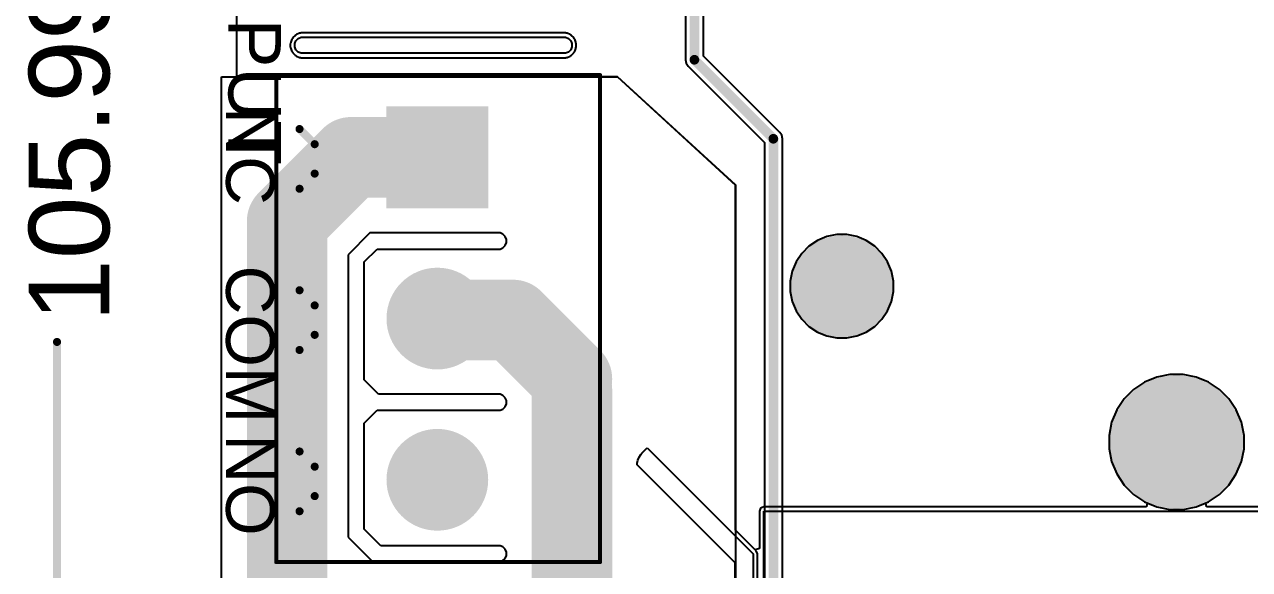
# Model space of a CAD drawing. Header units: millimetres. Extents: x -0.34 to 5.78, y -0.39 to 4.37.
# Drawn here: x -0.336 to 1.184, y 1.171 to 1.847 of the extents above; entities that cross this region are included whole.
import ezdxf

# ---------------------------------------------------------------- set-up
doc = ezdxf.new("R2010")
doc.units = ezdxf.units.MM
doc.header["$MEASUREMENT"] = 0
for name, color, linetype in [('BottomLayer', 5, 'Continuous'), ('BottomSolder', 6, 'Continuous'), ('Mechanical1', 6, 'Continuous'), ('MultiLayer', 9, 'Continuous'), ('PadHoleLayer', 156, 'Continuous'), ('TopLayer', 1, 'Continuous'), ('TopOverlay', 2, 'Continuous'), ('TopSolder', 216, 'Continuous')]:
    doc.layers.add(name, color=color, linetype=linetype)
doc.styles.add('Arial', font='', dxfattribs={"height": 0.2})
doc.styles.get('Arial').set_extended_font_data('Arial')

# ---------------------------------------------------------------- blocks, each defined once
blk = doc.blocks.new('DB128L_5_08_3P_BK_S_92')
at = {"layer": 'BottomLayer'}
blk.add_hatch(color=5, dxfattribs=at).paths.add_polyline_path([(-0.1409, 0.0591), (-0.1409, -0.0591), (-0.2591, -0.0591), (-0.2591, 0.0591)])
h = blk.add_hatch(color=5, dxfattribs=at)
edge = h.paths.add_edge_path()
edge.add_arc((0, 0), 0.0591, 0, 360)
h = blk.add_hatch(color=5, dxfattribs=at)
edge = h.paths.add_edge_path()
edge.add_arc((0.2, 0), 0.0591, 0, 360)
at = {"layer": 'BottomSolder'}
blk.add_hatch(color=6, dxfattribs=at).paths.add_polyline_path([(-0.1369, 0.0631), (-0.1369, -0.0631), (-0.2631, -0.0631), (-0.2631, 0.0631)])
h = blk.add_hatch(color=6, dxfattribs=at)
edge = h.paths.add_edge_path()
edge.add_arc((0, 0), 0.0631, 0, 360)
h = blk.add_hatch(color=6, dxfattribs=at)
edge = h.paths.add_edge_path()
edge.add_arc((0.2, 0), 0.0631, 0, 360)
at = {"layer": 'MultiLayer'}
blk.add_hatch(color=9, dxfattribs=at).paths.add_polyline_path([(-0.1409, 0.0591), (-0.1409, -0.0591), (-0.2591, -0.0591), (-0.2591, 0.0591)])
h = blk.add_hatch(color=9, dxfattribs=at)
edge = h.paths.add_edge_path()
edge.add_arc((0, 0), 0.0591, 0, 360)
h = blk.add_hatch(color=9, dxfattribs=at)
edge = h.paths.add_edge_path()
edge.add_arc((0.2, 0), 0.0591, 0, 360)
at = {"layer": 'PadHoleLayer'}
h = blk.add_hatch(color=156, dxfattribs=at)
edge = h.paths.add_edge_path()
edge.add_arc((-0.2, 0), 0.0315, 0, 360)
h = blk.add_hatch(color=156, dxfattribs=at)
edge = h.paths.add_edge_path()
edge.add_arc((0, 0), 0.0315, 0, 360)
h = blk.add_hatch(color=156, dxfattribs=at)
edge = h.paths.add_edge_path()
edge.add_arc((0.2, 0), 0.0315, 0, 360)
at = {"layer": 'TopLayer'}
blk.add_hatch(color=1, dxfattribs=at).paths.add_polyline_path([(-0.1409, 0.0591), (-0.1409, -0.0591), (-0.2591, -0.0591), (-0.2591, 0.0591)])
h = blk.add_hatch(color=1, dxfattribs=at)
edge = h.paths.add_edge_path()
edge.add_arc((0, 0), 0.0591, 0, 360)
h = blk.add_hatch(color=1, dxfattribs=at)
edge = h.paths.add_edge_path()
edge.add_arc((0.2, 0), 0.0591, 0, 360)
at = {"layer": 'TopSolder'}
blk.add_hatch(color=216, dxfattribs=at).paths.add_polyline_path([(-0.1369, 0.0631), (-0.1369, -0.0631), (-0.2631, -0.0631), (-0.2631, 0.0631)])
h = blk.add_hatch(color=216, dxfattribs=at)
edge = h.paths.add_edge_path()
edge.add_arc((0, 0), 0.0631, 0, 360)
h = blk.add_hatch(color=216, dxfattribs=at)
edge = h.paths.add_edge_path()
edge.add_arc((0.2, 0), 0.0631, 0, 360)
at = {"layer": 'TopOverlay'}
for points, const_width in [([(0.302, 0.202), (-0.302, 0.202)], 0.005), ([(-0.302, -0.2), (-0.302, 0.202)], 0.005), ([(0.302, -0.2), (0.302, 0.202)], 0.005), ([(-0.2351, -0.171), (-0.2163, -0.1522)], 0.01), ([(-0.1798, -0.1522), (-0.2163, -0.1522)], 0.01), ([(-0.161, -0.171), (-0.1798, -0.1522)], 0.01), ([(-0.0351, -0.171), (-0.0163, -0.1522)], 0.01), ([(0.0202, -0.1522), (-0.0163, -0.1522)], 0.01), ([(0.039, -0.171), (0.0202, -0.1522)], 0.01), ([(0.1649, -0.171), (0.1837, -0.1522)], 0.01), ([(0.2202, -0.1522), (0.1837, -0.1522)], 0.01), ([(0.239, -0.171), (0.2202, -0.1522)], 0.01), ([(0.302, -0.2), (-0.302, -0.2)], 0.005)]:
    blk.add_lwpolyline(points, dxfattribs=dict(at, const_width=const_width))
for points, const_width in [([(-0.3033, 0.202, 1), (-0.3008, 0.202, 1)], 0.0025), ([(-0.3033, 0.202, 1), (-0.3008, 0.202, 1)], 0.0025), ([(0.3008, 0.202, 1), (0.3033, 0.202, 1)], 0.0025), ([(0.3008, 0.202, 1), (0.3033, 0.202, 1)], 0.0025), ([(-0.2188, -0.1522, 1), (-0.2138, -0.1522, 1)], 0.005), ([(-0.2188, -0.1522, 1), (-0.2138, -0.1522, 1)], 0.005), ([(-0.1823, -0.1522, 1), (-0.1773, -0.1522, 1)], 0.005), ([(-0.1823, -0.1522, 1), (-0.1773, -0.1522, 1)], 0.005), ([(-0.0188, -0.1522, 1), (-0.0138, -0.1522, 1)], 0.005), ([(-0.0188, -0.1522, 1), (-0.0138, -0.1522, 1)], 0.005), ([(0.0177, -0.1522, 1), (0.0227, -0.1522, 1)], 0.005), ([(0.0177, -0.1522, 1), (0.0227, -0.1522, 1)], 0.005), ([(0.1812, -0.1522, 1), (0.1862, -0.1522, 1)], 0.005), ([(0.1812, -0.1522, 1), (0.1862, -0.1522, 1)], 0.005), ([(0.2177, -0.1522, 1), (0.2227, -0.1522, 1)], 0.005), ([(0.2177, -0.1522, 1), (0.2227, -0.1522, 1)], 0.005), ([(-0.2376, -0.171, 1), (-0.2326, -0.171, 1)], 0.005), ([(-0.1635, -0.171, 1), (-0.1585, -0.171, 1)], 0.005), ([(-0.0376, -0.171, 1), (-0.0326, -0.171, 1)], 0.005), ([(0.0365, -0.171, 1), (0.0415, -0.171, 1)], 0.005), ([(0.1624, -0.171, 1), (0.1674, -0.171, 1)], 0.005), ([(0.2365, -0.171, 1), (0.2415, -0.171, 1)], 0.005), ([(-0.3033, -0.2, 1), (-0.3008, -0.2, 1)], 0.0025), ([(-0.3033, -0.2, 1), (-0.3008, -0.2, 1)], 0.0025), ([(0.3008, -0.2, 1), (0.3033, -0.2, 1)], 0.0025), ([(0.3008, -0.2, 1), (0.3033, -0.2, 1)], 0.0025)]:
    blk.add_lwpolyline(points, format="xyb", close=True, dxfattribs=dict(at, const_width=const_width))

msp = doc.modelspace()

# ---------------------------------------------------------------- hatches: boundary and pattern name
at = {"layer": 'BottomLayer'}
h = msp.add_hatch(color=5, dxfattribs=at)
edge = h.paths.add_edge_path()
edge.add_arc((0.678, 1.522), 0.0591, 0, 360)
h = msp.add_hatch(color=5, dxfattribs=at)
edge = h.paths.add_edge_path()
edge.add_arc((1.0933, 1.3289), 0.0787, 0, 360)
at = {"layer": 'BottomSolder'}
h = msp.add_hatch(color=6, dxfattribs=at)
edge = h.paths.add_edge_path()
edge.add_arc((0.678, 1.522), 0.0631, 0, 360)
h = msp.add_hatch(color=6, dxfattribs=at)
edge = h.paths.add_edge_path()
edge.add_arc((1.0933, 1.3289), 0.0827, 0, 360)
at = {"layer": 'MultiLayer'}
h = msp.add_hatch(color=9, dxfattribs=at)
edge = h.paths.add_edge_path()
edge.add_arc((0.678, 1.522), 0.0591, 0, 360)
h = msp.add_hatch(color=9, dxfattribs=at)
edge = h.paths.add_edge_path()
edge.add_arc((1.0933, 1.3289), 0.0787, 0, 360)
at = {"layer": 'PadHoleLayer'}
h = msp.add_hatch(color=156, dxfattribs=at)
edge = h.paths.add_edge_path()
edge.add_arc((0.678, 1.522), 0.0591, 0, 360)
h = msp.add_hatch(color=156, dxfattribs=at)
edge = h.paths.add_edge_path()
edge.add_arc((1.0933, 1.3289), 0.0787, 0, 360)
at = {"layer": 'TopLayer'}
h = msp.add_hatch(color=1, dxfattribs=at)
edge = h.paths.add_edge_path()
edge.add_arc((0.678, 1.522), 0.0591, 0, 360)
h = msp.add_hatch(color=1, dxfattribs=at)
edge = h.paths.add_edge_path()
edge.add_arc((1.0933, 1.3289), 0.0787, 0, 360)
at = {"layer": 'TopSolder'}
h = msp.add_hatch(color=216, dxfattribs=at)
edge = h.paths.add_edge_path()
edge.add_arc((0.678, 1.522), 0.0631, 0, 360)
h = msp.add_hatch(color=216, dxfattribs=at)
edge = h.paths.add_edge_path()
edge.add_arc((1.0933, 1.3289), 0.0827, 0, 360)

# ---------------------------------------------------------------- linework, layer by layer
at = {"layer": 'BottomLayer'}
for p, q in [((-0.073, 1.782), (-0.073, 3.9591)), ((0.4838, 3.385), (0.4838, 1.803)), ((0.5062, 1.8076), (0.5062, 2.0136)), ((-0.0045, 1.8287), (-0.006, 1.825)), ((-0.006, 1.825), (-0.006, 1.824)), ((-0.0038, 1.8295), (-0.0045, 1.8287)), ((-0.0034, 1.8305), (-0.0038, 1.8295)), ((-0.0005, 1.8333), (-0.0034, 1.8305)), ((0.0005, 1.8337), (-0.0005, 1.8333)), ((0.0012, 1.8345), (0.0005, 1.8337)), ((0.0049, 1.836), (0.0012, 1.8345)), ((0.006, 1.836), (0.0049, 1.836)), ((0.007, 1.8364), (0.006, 1.836)), ((0.335, 1.8364), (0.007, 1.8364)), ((0.336, 1.836), (0.335, 1.8364)), ((0.3371, 1.836), (0.336, 1.836)), ((0.3407, 1.8345), (0.3371, 1.836)), ((0.3415, 1.8337), (0.3407, 1.8345)), ((0.3425, 1.8333), (0.3415, 1.8337)), ((0.3453, 1.8305), (0.3425, 1.8333)), ((0.3457, 1.8295), (0.3453, 1.8305)), ((0.3465, 1.8287), (0.3457, 1.8295)), ((0.348, 1.825), (0.3465, 1.8287)), ((0.348, 1.824), (0.348, 1.825)), ((-0.006, 1.824), (-0.0065, 1.823)), ((-0.0065, 1.823), (-0.0065, 1.819)), ((-0.0065, 1.819), (-0.006, 1.818)), ((-0.006, 1.818), (-0.006, 1.8169)), ((-0.006, 1.8169), (-0.0045, 1.8133)), ((-0.0045, 1.8133), (-0.0038, 1.8125)), ((-0.0038, 1.8125), (-0.0034, 1.8115)), ((-0.0034, 1.8115), (-0.0005, 1.8087)), ((0.3425, 1.8087), (0.3453, 1.8115)), ((0.3453, 1.8115), (0.3457, 1.8125)), ((0.3457, 1.8125), (0.3465, 1.8133)), ((0.3465, 1.8133), (0.348, 1.8169)), ((0.3484, 1.823), (0.348, 1.824)), ((0.348, 1.818), (0.3484, 1.819)), ((0.348, 1.8169), (0.348, 1.818)), ((0.3484, 1.819), (0.3484, 1.823)), ((-0.0005, 1.8087), (0.0005, 1.8083)), ((0.0005, 1.8083), (0.0012, 1.8075)), ((0.0012, 1.8075), (0.0049, 1.806)), ((0.0049, 1.806), (0.006, 1.806)), ((0.006, 1.806), (0.007, 1.8056)), ((0.007, 1.8056), (0.335, 1.8056)), ((0.335, 1.8056), (0.336, 1.806)), ((0.336, 1.806), (0.3371, 1.806)), ((0.3371, 1.806), (0.3407, 1.8075)), ((0.3407, 1.8075), (0.3415, 1.8083)), ((0.3415, 1.8083), (0.3425, 1.8087)), ((0.4838, 1.803), (0.4838, 1.803)), ((0.4838, 1.803), (0.4846, 1.7987)), ((0.4846, 1.7987), (0.4871, 1.7951)), ((0.4871, 1.7951), (0.5818, 1.7004)), ((0.6009, 1.7129), (0.5062, 1.8076)), ((-0.092, 0.342), (-0.092, 1.782)), ((-0.092, 1.782), (0.3994, 1.782)), ((0.3994, 1.782), (-0.073, 1.782)), ((0.3994, 1.782), (0.546, 1.6476)), ((0.546, 1.6476), (0.3994, 1.782)), ((0.6034, 1.7093), (0.6009, 1.7129)), ((0.6009, 1.7129), (0.6009, 1.7129)), ((0.6042, 1.705), (0.6034, 1.7093)), ((0.6042, 0.134), (0.6042, 1.705)), ((0.5818, 1.7004), (0.5818, 0.1386)), ((0.546, 1.6476), (0.546, 0.342)), ((0.546, 1.2197), (0.546, 1.6476)), ((0.6593, 1.5836), (0.6477, 1.5788)), ((0.6717, 1.5861), (0.6593, 1.5836)), ((0.6843, 1.5861), (0.6717, 1.5861)), ((0.6967, 1.5836), (0.6843, 1.5861)), ((0.7083, 1.5788), (0.6967, 1.5836)), ((0.6372, 1.5718), (0.6282, 1.5628)), ((0.6477, 1.5788), (0.6372, 1.5718)), ((0.7188, 1.5718), (0.7083, 1.5788)), ((0.7278, 1.5628), (0.7188, 1.5718)), ((0.6212, 1.5523), (0.6164, 1.5407)), ((0.6282, 1.5628), (0.6212, 1.5523)), ((0.7348, 1.5523), (0.7278, 1.5628)), ((0.7396, 1.5407), (0.7348, 1.5523)), ((0.6164, 1.5407), (0.6139, 1.5283)), ((0.7421, 1.5283), (0.7396, 1.5407)), ((0.6139, 1.5283), (0.6139, 1.5157)), ((0.7421, 1.5157), (0.7421, 1.5283)), ((0.6139, 1.5157), (0.6164, 1.5033)), ((0.7396, 1.5033), (0.7421, 1.5157)), ((0.6164, 1.5033), (0.6212, 1.4917)), ((0.6212, 1.4917), (0.6282, 1.4812)), ((0.7278, 1.4812), (0.7348, 1.4917)), ((0.7348, 1.4917), (0.7396, 1.5033)), ((0.6282, 1.4812), (0.6372, 1.4722)), ((0.7188, 1.4722), (0.7278, 1.4812)), ((0.6372, 1.4722), (0.6477, 1.4652)), ((0.6477, 1.4652), (0.6593, 1.4604)), ((0.6593, 1.4604), (0.6717, 1.4579)), ((0.6843, 1.4579), (0.6967, 1.4604)), ((0.6967, 1.4604), (0.7083, 1.4652)), ((0.7083, 1.4652), (0.7188, 1.4722)), ((0.6717, 1.4579), (0.6843, 1.4579)), ((1.0537, 1.4031), (1.0399, 1.3939)), ((1.0689, 1.4094), (1.0537, 1.4031)), ((1.0851, 1.4126), (1.0689, 1.4094)), ((1.1016, 1.4126), (1.0851, 1.4126)), ((1.1177, 1.4094), (1.1016, 1.4126)), ((1.133, 1.4031), (1.1177, 1.4094)), ((1.1467, 1.3939), (1.133, 1.4031)), ((1.0399, 1.3939), (1.0283, 1.3823)), ((1.1584, 1.3823), (1.1467, 1.3939)), ((1.0191, 1.3686), (1.0128, 1.3533)), ((1.0283, 1.3823), (1.0191, 1.3686)), ((1.1675, 1.3686), (1.1584, 1.3823)), ((1.1738, 1.3533), (1.1675, 1.3686)), ((1.0128, 1.3533), (1.0096, 1.3371)), ((1.1771, 1.3371), (1.1738, 1.3533)), ((1.0096, 1.3371), (1.0096, 1.3206)), ((1.1771, 1.3206), (1.1771, 1.3371)), ((1.0096, 1.3206), (1.0128, 1.3045)), ((1.1738, 1.3045), (1.1771, 1.3206)), ((1.0128, 1.3045), (1.0191, 1.2892)), ((1.1675, 1.2892), (1.1738, 1.3045)), ((1.0191, 1.2892), (1.0283, 1.2755)), ((1.1584, 1.2755), (1.1675, 1.2892)), ((1.0283, 1.2755), (1.0399, 1.2638)), ((1.0399, 1.2638), (1.0537, 1.2547)), ((1.133, 1.2547), (1.1467, 1.2638)), ((1.1467, 1.2638), (1.1584, 1.2755)), ((1.0537, 1.2547), (1.0689, 1.2484)), ((1.0689, 1.2484), (1.0851, 1.2452)), ((1.1016, 1.2452), (1.1177, 1.2484)), ((1.1177, 1.2484), (1.133, 1.2547)), ((1.0851, 1.2452), (1.1016, 1.2452)), ((0.5718, 1.1938), (0.546, 1.2197)), ((0.5734, 1.19), (0.5718, 1.1938)), ((0.5734, 0.909), (0.5734, 1.19)), ((0.5734, 1.19), (0.5734, 1.19))]:
    msp.add_line(p, q, dxfattribs=at)
for points, const_width in [([(0.495, 1.803), (0.495, 3.385)], 0.012), ([(0.495, 1.803), (0.593, 1.705)], 0.012), ([(0.593, 0.134), (0.593, 1.705)], 0.012), ([(0.176, 1.482), (0.1778, 1.4802)], 0.1), ([(0.1778, 1.4802), (0.2698, 1.4802)], 0.1), ([(0.2698, 1.4802), (0.343, 1.407)], 0.1), ([(0.343, 1.114), (0.343, 1.394)], 0.1)]:
    msp.add_lwpolyline(points, dxfattribs=dict(at, const_width=const_width))
for points, const_width in [([(0.492, 1.803, 1), (0.498, 1.803, 1)], 0.006), ([(0.492, 1.803, 1), (0.498, 1.803, 1)], 0.006), ([(0.59, 1.705, 1), (0.596, 1.705, 1)], 0.006), ([(0.59, 1.705, 1), (0.596, 1.705, 1)], 0.006), ([(0.151, 1.482, 1), (0.201, 1.482, 1)], 0.05), ([(0.1528, 1.4802, 1), (0.2028, 1.4802, 1)], 0.05), ([(0.1528, 1.4802, 1), (0.2028, 1.4802, 1)], 0.05), ([(0.2448, 1.4802, 1), (0.2948, 1.4802, 1)], 0.05), ([(0.2448, 1.4802, 1), (0.2948, 1.4802, 1)], 0.05), ([(0.318, 1.407, 1), (0.368, 1.407, 1)], 0.05), ([(0.318, 1.394, 1), (0.368, 1.394, 1)], 0.05)]:
    msp.add_lwpolyline(points, format="xyb", close=True, dxfattribs=dict(at, const_width=const_width))
at = {"layer": 'Mechanical1', "const_width": 0.01}
msp.add_lwpolyline([(-0.296, -0.092), (-0.296, 1.453)], dxfattribs=at)
at = {"layer": 'Mechanical1', "const_width": 0.005}
msp.add_lwpolyline([(-0.2985, 1.453, 1), (-0.2935, 1.453, 1)], format="xyb", close=True, dxfattribs=at)
at = {"layer": 'MultiLayer'}
for p, q in [((-0.001, 1.823), (0.0005, 1.8267)), ((0.0005, 1.8267), (0.0033, 1.8295)), ((0.0033, 1.8295), (0.007, 1.831)), ((0.007, 1.831), (0.009, 1.831)), ((0.009, 1.831), (0.009, 1.831)), ((0.009, 1.831), (0.333, 1.831)), ((0.333, 1.831), (0.335, 1.831)), ((0.335, 1.831), (0.3387, 1.8295)), ((0.3387, 1.8295), (0.3415, 1.8267)), ((0.3415, 1.8267), (0.343, 1.823)), ((-0.001, 1.821), (-0.001, 1.823)), ((-0.001, 1.819), (-0.001, 1.821)), ((0.0005, 1.8153), (-0.001, 1.819)), ((0.0033, 1.8125), (0.0005, 1.8153)), ((0.007, 1.811), (0.0033, 1.8125)), ((0.009, 1.811), (0.007, 1.811)), ((0.333, 1.811), (0.009, 1.811)), ((0.335, 1.811), (0.333, 1.811)), ((0.333, 1.811), (0.333, 1.811)), ((0.3387, 1.8125), (0.335, 1.811)), ((0.3415, 1.8153), (0.3387, 1.8125)), ((0.343, 1.819), (0.3415, 1.8153)), ((0.343, 1.823), (0.343, 1.821)), ((0.343, 1.821), (0.343, 1.819)), ((0.0922, 1.5882), (0.0652, 1.5612)), ((0.2518, 1.5882), (0.0922, 1.5882)), ((0.2538, 1.5882), (0.2518, 1.5882)), ((0.2518, 1.5882), (0.2518, 1.5882)), ((0.2574, 1.5867), (0.2538, 1.5882)), ((0.2602, 1.5838), (0.2574, 1.5867)), ((0.2618, 1.5802), (0.2602, 1.5838)), ((0.0852, 1.5522), (0.1012, 1.5682)), ((0.1012, 1.5682), (0.2518, 1.5682)), ((0.2518, 1.5682), (0.2538, 1.5682)), ((0.2538, 1.5682), (0.2574, 1.5697)), ((0.2574, 1.5697), (0.2602, 1.5725)), ((0.2602, 1.5725), (0.2618, 1.5762)), ((0.2618, 1.5782), (0.2618, 1.5802)), ((0.2618, 1.5762), (0.2618, 1.5782)), ((0.0652, 1.5612), (0.0652, 1.2108)), ((0.0852, 1.406), (0.0852, 1.5522)), ((0.103, 1.3882), (0.0852, 1.406)), ((0.2518, 1.3882), (0.103, 1.3882)), ((0.2538, 1.3882), (0.2518, 1.3882)), ((0.2518, 1.3882), (0.2518, 1.3882)), ((0.2574, 1.3867), (0.2538, 1.3882)), ((0.2602, 1.3838), (0.2574, 1.3867)), ((0.2618, 1.3802), (0.2602, 1.3838)), ((0.2538, 1.3682), (0.2574, 1.3697)), ((0.2574, 1.3697), (0.2602, 1.3725)), ((0.2602, 1.3725), (0.2618, 1.3762)), ((0.2618, 1.3782), (0.2618, 1.3802)), ((0.2618, 1.3762), (0.2618, 1.3782)), ((0.0852, 1.3522), (0.1012, 1.3682)), ((0.1012, 1.3682), (0.2518, 1.3682)), ((0.2518, 1.3682), (0.2538, 1.3682)), ((0.0852, 1.2208), (0.0852, 1.3522)), ((0.4248, 1.3065), (0.4263, 1.3102)), ((0.4263, 1.3102), (0.4285, 1.3135)), ((0.4285, 1.3135), (0.4299, 1.3149)), ((0.4299, 1.3149), (0.4365, 1.3215)), ((0.4299, 1.3149), (0.4299, 1.3149)), ((0.4365, 1.3215), (0.568, 1.19)), ((0.424, 1.3026), (0.4248, 1.3065)), ((0.424, 1.3006), (0.424, 1.3026)), ((0.5458, 1.1788), (0.424, 1.3006)), ((0.1058, 1.2002), (0.0852, 1.2208)), ((0.0652, 1.2108), (0.0958, 1.1802)), ((0.2518, 1.2002), (0.1058, 1.2002)), ((0.2538, 1.2002), (0.2518, 1.2002)), ((0.2518, 1.2002), (0.2518, 1.2002)), ((0.2574, 1.1987), (0.2538, 1.2002)), ((0.2602, 1.1958), (0.2574, 1.1987)), ((0.2618, 1.1922), (0.2602, 1.1958)), ((0.2602, 1.1845), (0.2618, 1.1882)), ((0.2618, 1.1902), (0.2618, 1.1922)), ((0.2618, 1.1882), (0.2618, 1.1902)), ((0.568, 1.19), (0.568, 0.909)), ((0.0958, 1.1802), (0.2518, 1.1802)), ((0.2518, 1.1802), (0.2538, 1.1802)), ((0.2538, 1.1802), (0.2574, 1.1817)), ((0.2574, 1.1817), (0.2602, 1.1845)), ((0.5458, 0.9178), (0.5458, 1.1788))]:
    msp.add_line(p, q, dxfattribs=at)
at = {"layer": 'TopLayer'}
for p, q in [((-0.073, 1.782), (-0.073, 3.9591)), ((-0.0045, 1.8287), (-0.006, 1.825)), ((-0.006, 1.825), (-0.006, 1.824)), ((-0.0038, 1.8295), (-0.0045, 1.8287)), ((-0.0034, 1.8305), (-0.0038, 1.8295)), ((-0.0005, 1.8333), (-0.0034, 1.8305)), ((0.0005, 1.8337), (-0.0005, 1.8333)), ((0.0012, 1.8345), (0.0005, 1.8337)), ((0.0049, 1.836), (0.0012, 1.8345)), ((0.006, 1.836), (0.0049, 1.836)), ((0.007, 1.8364), (0.006, 1.836)), ((0.335, 1.8364), (0.007, 1.8364)), ((0.336, 1.836), (0.335, 1.8364)), ((0.3371, 1.836), (0.336, 1.836)), ((0.3407, 1.8345), (0.3371, 1.836)), ((0.3415, 1.8337), (0.3407, 1.8345)), ((0.3425, 1.8333), (0.3415, 1.8337)), ((0.3453, 1.8305), (0.3425, 1.8333)), ((0.3457, 1.8295), (0.3453, 1.8305)), ((0.3465, 1.8287), (0.3457, 1.8295)), ((0.348, 1.825), (0.3465, 1.8287)), ((0.348, 1.824), (0.348, 1.825)), ((-0.006, 1.824), (-0.0065, 1.823)), ((-0.0065, 1.823), (-0.0065, 1.819)), ((-0.0065, 1.819), (-0.006, 1.818)), ((-0.006, 1.818), (-0.006, 1.8169)), ((-0.006, 1.8169), (-0.0045, 1.8133)), ((-0.0045, 1.8133), (-0.0038, 1.8125)), ((-0.0038, 1.8125), (-0.0034, 1.8115)), ((-0.0034, 1.8115), (-0.0005, 1.8087)), ((0.3425, 1.8087), (0.3453, 1.8115)), ((0.3453, 1.8115), (0.3457, 1.8125)), ((0.3457, 1.8125), (0.3465, 1.8133)), ((0.3465, 1.8133), (0.348, 1.8169)), ((0.3484, 1.823), (0.348, 1.824)), ((0.348, 1.818), (0.3484, 1.819)), ((0.348, 1.8169), (0.348, 1.818)), ((0.3484, 1.819), (0.3484, 1.823)), ((-0.0005, 1.8087), (0.0005, 1.8083)), ((0.0005, 1.8083), (0.0012, 1.8075)), ((0.0012, 1.8075), (0.0049, 1.806)), ((0.0049, 1.806), (0.006, 1.806)), ((0.006, 1.806), (0.007, 1.8056)), ((0.007, 1.8056), (0.335, 1.8056)), ((0.335, 1.8056), (0.336, 1.806)), ((0.336, 1.806), (0.3371, 1.806)), ((0.3371, 1.806), (0.3407, 1.8075)), ((0.3407, 1.8075), (0.3415, 1.8083)), ((0.3415, 1.8083), (0.3425, 1.8087)), ((-0.092, 0.552), (-0.092, 1.782)), ((-0.092, 1.782), (0.3995, 1.782)), ((0.3995, 1.782), (-0.073, 1.782)), ((0.3995, 1.782), (0.546, 1.6477)), ((0.546, 1.6477), (0.3995, 1.782)), ((0.546, 1.6477), (0.546, 0.552)), ((0.546, 1.2197), (0.546, 1.6477)), ((0.6593, 1.5836), (0.6477, 1.5788)), ((0.6717, 1.5861), (0.6593, 1.5836)), ((0.6843, 1.5861), (0.6717, 1.5861)), ((0.6967, 1.5836), (0.6843, 1.5861)), ((0.7083, 1.5788), (0.6967, 1.5836)), ((0.6372, 1.5718), (0.6282, 1.5628)), ((0.6477, 1.5788), (0.6372, 1.5718)), ((0.7188, 1.5718), (0.7083, 1.5788)), ((0.7278, 1.5628), (0.7188, 1.5718)), ((0.6212, 1.5523), (0.6164, 1.5407)), ((0.6282, 1.5628), (0.6212, 1.5523)), ((0.7348, 1.5523), (0.7278, 1.5628)), ((0.7396, 1.5407), (0.7348, 1.5523)), ((0.6164, 1.5407), (0.6139, 1.5283)), ((0.7421, 1.5283), (0.7396, 1.5407)), ((0.6139, 1.5283), (0.6139, 1.5157)), ((0.7421, 1.5157), (0.7421, 1.5283)), ((0.6139, 1.5157), (0.6164, 1.5033)), ((0.7396, 1.5033), (0.7421, 1.5157)), ((0.6164, 1.5033), (0.6212, 1.4917)), ((0.6212, 1.4917), (0.6282, 1.4812)), ((0.7278, 1.4812), (0.7348, 1.4917)), ((0.7348, 1.4917), (0.7396, 1.5033)), ((0.6282, 1.4812), (0.6372, 1.4722)), ((0.7188, 1.4722), (0.7278, 1.4812)), ((0.6372, 1.4722), (0.6477, 1.4652)), ((0.6477, 1.4652), (0.6593, 1.4604)), ((0.6593, 1.4604), (0.6717, 1.4579)), ((0.6843, 1.4579), (0.6967, 1.4604)), ((0.6967, 1.4604), (0.7083, 1.4652)), ((0.7083, 1.4652), (0.7188, 1.4722)), ((0.6717, 1.4579), (0.6843, 1.4579)), ((1.0537, 1.4031), (1.0399, 1.3939)), ((1.0689, 1.4094), (1.0537, 1.4031)), ((1.0851, 1.4126), (1.0689, 1.4094)), ((1.1016, 1.4126), (1.0851, 1.4126)), ((1.1177, 1.4094), (1.1016, 1.4126)), ((1.133, 1.4031), (1.1177, 1.4094)), ((1.1467, 1.3939), (1.133, 1.4031)), ((1.0399, 1.3939), (1.0283, 1.3823)), ((1.1584, 1.3823), (1.1467, 1.3939)), ((1.0191, 1.3686), (1.0128, 1.3533)), ((1.0283, 1.3823), (1.0191, 1.3686)), ((1.1675, 1.3686), (1.1584, 1.3823)), ((1.1738, 1.3533), (1.1675, 1.3686)), ((1.0128, 1.3533), (1.0096, 1.3371)), ((1.1771, 1.3371), (1.1738, 1.3533)), ((1.0096, 1.3371), (1.0096, 1.3206)), ((1.1771, 1.3206), (1.1771, 1.3371)), ((1.0096, 1.3206), (1.0128, 1.3045)), ((1.1738, 1.3045), (1.1771, 1.3206)), ((1.0128, 1.3045), (1.0191, 1.2892)), ((1.1675, 1.2892), (1.1738, 1.3045)), ((1.0191, 1.2892), (1.0283, 1.2755)), ((1.1584, 1.2755), (1.1675, 1.2892)), ((1.0283, 1.2755), (1.0399, 1.2638)), ((1.0399, 1.2638), (1.0537, 1.2547)), ((1.133, 1.2547), (1.1467, 1.2638)), ((1.1467, 1.2638), (1.1584, 1.2755)), ((0.5772, 1.2468), (0.5756, 1.243)), ((0.581, 1.2484), (0.5772, 1.2468)), ((1.056, 1.2484), (0.581, 1.2484)), ((1.0537, 1.2547), (1.057, 1.2533)), ((1.057, 1.2533), (1.056, 1.2484)), ((1.1297, 1.2533), (1.133, 1.2547)), ((1.1307, 1.2484), (1.1297, 1.2533)), ((1.969, 1.2484), (1.1307, 1.2484)), ((0.5756, 1.243), (0.5756, 1.1968)), ((0.581, 0.5796), (0.581, 1.243)), ((0.581, 1.243), (1.969, 1.243)), ((0.5706, 1.1951), (0.546, 1.2197)), ((0.5756, 1.1968), (0.5706, 1.1951))]:
    msp.add_line(p, q, dxfattribs=at)
at = {"layer": 'TopLayer', "const_width": 0.1}
for points in [[(-0.0104, 1.6026), (0.069, 1.682)], [(0.069, 1.682), (0.176, 1.682)], [(0.1669, 1.6729), (0.176, 1.682)], [(-0.0104, 0.958), (-0.0104, 1.6026)]]:
    msp.add_lwpolyline(points, dxfattribs=at)
at = {"layer": 'TopLayer', "const_width": 0.05}
for points in [[(0.044, 1.682, 1), (0.094, 1.682, 1)], [(0.044, 1.682, 1), (0.094, 1.682, 1)], [(0.1419, 1.6729, 1), (0.1919, 1.6729, 1)], [(0.151, 1.682, 1), (0.201, 1.682, 1)], [(0.151, 1.682, 1), (0.201, 1.682, 1)], [(-0.0354, 1.6026, 1), (0.0146, 1.6026, 1)], [(-0.0354, 1.6026, 1), (0.0146, 1.6026, 1)]]:
    msp.add_lwpolyline(points, format="xyb", close=True, dxfattribs=at)

# ---------------------------------------------------------------- block references
at = {"rotation": 270}
msp.add_blockref('DB128L_5_08_3P_BK_S_92', (0.176, 1.482), dxfattribs=at)

# ---------------------------------------------------------------- texts
at = {"layer": 'Mechanical1', "style": 'Arial'}
msp.add_text('105.99 (mm)', height=0.1, rotation=90, dxfattribs=at).set_placement((-0.231, 1.478))
at = {"layer": 'TopOverlay', "style": 'Arial'}
for s, height, p in [('0-24mA INPUT', 0.065, (-0.0832, 2.288)), ('NC', 0.06, (-0.0862, 1.7441)), ('COM', 0.06, (-0.0862, 1.5478)), ('NO', 0.06, (-0.0862, 1.3384))]:
    msp.add_text(s, height=height, rotation=270, dxfattribs=at).set_placement(p)

doc.saveas('drawing.dxf')
